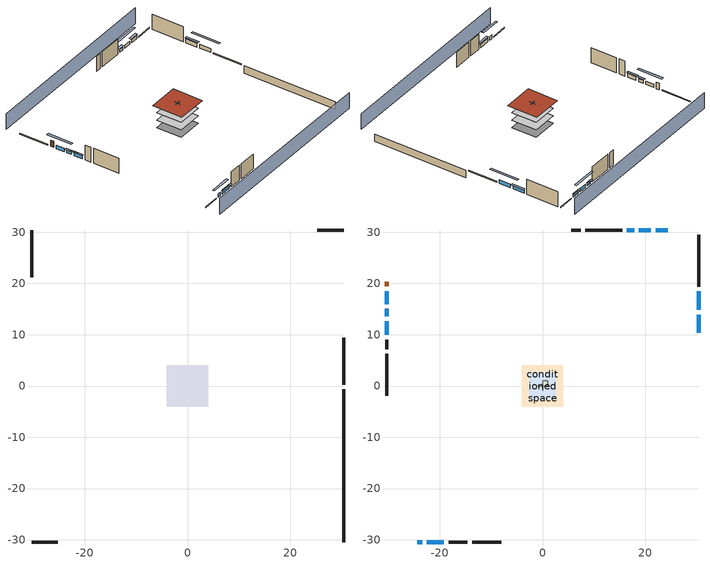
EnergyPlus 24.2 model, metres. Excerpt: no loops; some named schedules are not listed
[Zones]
basement - unconditioned
 floor foundation (Slab2 construction): -4.05,-4.05 -4.05,4.05 4.05,4.05 4.05,-4.05 z-2.13
 wall outside (RimJoist1 construction): 30.42,0.26 30.42,9.43 z0.3:0.61
 wall outside (RimJoist2 construction): -30.42,-30.42 -25.33,-30.42 z0.3:0.61
 wall outside (RimJoist3 construction): -30.42,30.42 -30.42,21.25 z0.3:0.61
 wall outside (RimJoist4 construction): 30.42,30.42 25.33,30.42 z0.3:0.61
 wall foundation (FoundationWall1 construction): 30.42,-30.42 30.42,-0.67 z-2.13:0.3
conditioned space
 floor to basement - unconditioned (Floor1 construction): -4.05,-4.05 -4.05,4.05 4.05,4.05 4.05,-4.05 z0.3
 floor to garage (Floor2 construction): -2.59,-2.59 -2.59,2.59 2.59,2.59 2.59,-2.59 z0.3
 floor adiabatic (AdiabaticFloorConstruction): -4.05,-4.05 -4.05,4.05 4.05,4.05 4.05,-4.05 z2.74
 wall outside (AdiabaticWallConstruction 1): -30.42,20.32 -30.42,19.4 z0.3:2.34
 wall outside (AdiabaticWallConstruction): 30.42,10.36 30.42,13.93 / 30.42,14.86 30.42,18.44 z0.3:1.52; 24.4,30.42 22.06,30.42 / 21.14,30.42 18.79,30.42 z0.3:1.34; -24.4,-30.42 -23.49,-30.42 / -30.42,12.64 -30.42,9.96 z0.3:1.49; -22.56,-30.42 -19.22,-30.42 z0.3:1.43; -30.42,18.48 -30.42,15.94 z0.3:1.4; -30.42,15.02 -30.42,13.57 z0.3:1.28; 17.87,30.42 16.45,30.42 z0.3:1.25
 wall outside (Wall3 construction): 30.42,19.36 30.42,29.49 z0.3:5.18
 wall outside (Wall4 construction): -13.71,-30.42 -8.08,-30.42 z0.3:5.18
 wall outside (Wall7 construction): -30.42,6.27 -30.42,-1.92 z0.3:5.18
 wall outside (Wall8 construction): 15.52,30.42 8.34,30.42 z0.3:5.18
 wall to garage (Wall5 construction): 0,0.91 0,-0.91 z0.3:5.18
 wall to garage (Wall6 construction): -0.91,0 0.91,0 z0.3:5.18
 window (WindowConstruction): 30.42,10.36 30.42,13.93 z0.3:1.52
 window (WindowConstruction 9): 24.4,30.42 22.06,30.42 z0.3:1.34
 window (WindowConstruction 1): 30.42,14.86 30.42,18.44 z0.3:1.52
 window (WindowConstruction 2): -24.4,-30.42 -23.49,-30.42 z0.3:1.49
 window (WindowConstruction 3): -22.56,-30.42 -19.22,-30.42 z0.3:1.43
 window (WindowConstruction 4): -30.42,18.48 -30.42,15.94 z0.3:1.4
 window (WindowConstruction 5): -30.42,15.02 -30.42,13.57 z0.3:1.28
 window (WindowConstruction 6): -30.42,12.64 -30.42,9.96 z0.3:1.49
 window (WindowConstruction 7): 21.13,30.42 18.79,30.42 z0.3:1.34
 window (WindowConstruction 8): 17.87,30.42 16.45,30.42 z0.3:1.25
 door (Door): -30.42,20.32 -30.42,19.4 z0.3:2.34
 ceiling adiabatic (AdiabaticFloorConstruction): 4.05,-4.05 4.05,4.05 -4.05,4.05 -4.05,-4.05 z2.74
 roof outside (Roof1 construction): -4.8,4.8 -4.8,-4.8 4.8,-4.8 4.8,4.8 z5.18
furnace airloop ret air zone
 floor adiabatic (AdiabaticConst): 0,0 0,1 1,1 1,0 z0
 wall adiabatic (AdiabaticConst): 0,1 0,0 1,0 1,1 0,1 z0:1
 ceiling adiabatic (AdiabaticConst): 1,0 1,1 0,1 0,0 z1
garage
 floor foundation (Slab1 construction): -2.59,-2.59 -2.59,2.59 2.59,2.59 2.59,-2.59 z0
 wall outside (Wall1 construction): -18.29,-30.42 -14.64,-30.42 z0.3:5.18
 wall outside (Wall2 construction): -30.42,9.03 -30.42,7.2 z0.3:5.18
 wall outside (Wall9 construction): 7.41,30.42 5.58,30.42 z0.3:5.18
shading: 30.42,34.99 -30.42,34.99 / -30.42,-34.99 30.42,-34.99 z0:5.18; 30.42,16.68 30.42,7.62 31.03,7.62 31.03,16.68 z4.27; 21.76,30.42 24.71,30.42 24.71,31.03 21.76,31.03 z1.65; 30.42,18.74 30.42,14.56 31.03,14.56 31.03,18.74 z1.83; -20.75,-30.42 -27.15,-30.42 -27.15,-31.03 -20.75,-31.03 z4.24; -18.92,-30.42 -22.86,-30.42 -22.86,-31.03 -18.92,-31.03 z1.74; -30.42,13.2 -30.42,21.22 -31.03,21.22 -31.03,13.2 z4.15; -30.42,13.26 -30.42,15.32 -31.03,15.32 -31.03,13.26 z1.58; -30.42,9.65 -30.42,12.94 -31.03,12.94 -31.03,9.65 z1.8; 16.05,30.42 23.88,30.42 23.88,31.03 16.05,31.03 z4.08; 16.14,30.42 18.17,30.42 18.17,31.03 16.14,31.03 z1.55
[Building]
Building 1: Terrain=Suburbs
[Site:Location]
Portland Intl Arpt_OR: Latitude {deg}=45.59; Longitude {deg}=-122.6; Time Zone {hr}=-8; Elevation {m}=33; Keep Site Location Information=Yes
[Site:GroundTemperature:Shallow]
10.2558, 8.96328, 8.85977, 9.47314, 11.9355, 14.3863, 16.5111, 17.8571, 17.9714, 16.8767, 14.8061, 12.4304
[Site:WaterMainsTemperature]
Calculation Method=Schedule; Temperature Schedule=mains temperature schedule
[Material] Roughness=Rough; Thermal Absorptance=0.9
Name | Thickness {m} | Conductivity {W/m-K} | Density {kg/m3} | Specific Heat {J/kg-K} | Solar Absorptance | Visible Absorptance
asphalt or fiberglass shingles | 0.00635 | 0.162714 | 1121.4 | 1465.45 | 0.85 | 0.85
concrete 4.0 in. | 0.1016 | 1.803125 | 2242.8 | 837.4 | 0.7 | 0.7
concrete 8.0 in. | 0.2032 | 1.803125 | 2242.8 | 837.4 | 0.7 | 0.7
door material | 0.04445 | 0.0612267 | 512.64 | 1214.23 | 0.7 | 0.7
floor covering | 0.0127 | 0.0433444 | 54.468 | 1339.84 | 0.6 | 0.6
floor rigid ins; wall rigid ins | 0.512978 | 0.029427 | 32.04 | 1214.23 | 0.7 | 0.7
floor stud and cavity | 0.1397 | 0.923637 | 92.3553 | 1139.71 | 0.7 | 0.7
floor stud and cavity 1 | 0.1397 | 1.75129 | 37.0049 | 1207.88 | 0.7 | 0.7
furniture material basement - unconditioned 1; furniture material conditioned space 1; furniture material garage 1 | 0.1524 | 0.115458 | 640.8 | 1214.23 | 0.6 | 0.6
gypsum board | 0.0127 | 0.160291 | 801 | 837.4 | 0.6 | 0.6
osb sheathing 0.5 in.; osb sheathing 0.5 in. 1; osb sheathing 0.5 in. 2 | 0.0127 | 0.115458 | 512.64 | 1214.23 | 0.7 | 0.7
osb sheathing 0.75 in. | 0.01905 | 0.115458 | 512.64 | 1214.23 | 0.7 | 0.7
rim joist stud and cavity | 0.0508 | 0.178688 | 50.32683 | 1063.81 | 0.6 | 0.6
roof rigid ins | 0.103632 | 0.029427 | 32.04 | 1214.23 | 0.7 | 0.7
roof stud and cavity | 0.2032 | 0.0828465 | 78.34581 | 1123.46 | 0.7 | 0.7
wall stud and cavity | 0.1397 | 0.727959 | 139.0536 | 1170.24 | 0.6 | 0.6
wall stud and cavity 1 | 0.1397 | 0.550994 | 139.0536 | 1170.24 | 0.7 | 0.7
wall stud and cavity 2 | 0.1397 | 0.335416 | 139.0536 | 1170.24 | 0.7 | 0.7
wall stud and cavity 3 | 0.0889 | 0.380278 | 52.3479 | 1209.89 | 0.7 | 0.7
wall stud and cavity 4 | 0.0889 | 0.391764 | 83.0341 | 1211.67 | 0.7 | 0.7
wood siding | 0.0254 | 0.102417 | 544.68 | 1172.36 | 0.85 | 0.85
wood siding 1; wood siding 2 | 0.0254 | 0.102417 | 544.68 | 1172.36 | 0.7 | 0.7
[Material:NoMass]
Adiabatic: Roughness=Rough; Thermal Resistance {m2-K/W}=176.1; Thermal Absorptance=0.9; Solar Absorptance=0.7; Visible Absorptance=0.7
[WindowMaterial:SimpleGlazingSystem]
WindowMaterial: U-Factor {W/m2-K}=2.15764; Solar Heat Gain Coefficient=0.44
[Construction]
AdiabaticConst: Adiabatic
AdiabaticFloorConstruction: floor stud and cavity 1, floor rigid ins, osb sheathing 0.75 in., floor covering
AdiabaticWallConstruction: wood siding 1, wall rigid ins, wall stud and cavity 3, gypsum board
AdiabaticWallConstruction 1: wood siding 2, wall rigid ins, wall stud and cavity 3, gypsum board
Door: door material
Floor1 construction; Floor2 construction: floor stud and cavity, osb sheathing 0.75 in., floor covering
FoundationWall1 construction: concrete 8.0 in.
furniture construction basement - unconditioned 1: furniture material basement - unconditioned 1
furniture construction conditioned space 1: furniture material conditioned space 1
furniture construction garage 1: furniture material garage 1
PartitionWallConstruction: gypsum board, wall stud and cavity 4, gypsum board
RimJoist1 construction; RimJoist2 construction; RimJoist3 construction; RimJoist4 construction: wood siding, rim joist stud and cavity
Roof1 construction: asphalt or fiberglass shingles, roof rigid ins, osb sheathing 0.75 in., roof stud and cavity, gypsum board
Slab1 construction; Slab2 construction: concrete 4.0 in.
Wall1 construction; Wall2 construction: wood siding, osb sheathing 0.5 in., wall stud and cavity
Wall3 construction; Wall4 construction: wood siding, osb sheathing 0.5 in., wall stud and cavity 1, gypsum board
Wall5 construction: osb sheathing 0.5 in. 1, wall stud and cavity 2, gypsum board
Wall6 construction: osb sheathing 0.5 in. 2, wall stud and cavity 2, gypsum board
Wall7 construction; Wall8 construction: wood siding, osb sheathing 0.5 in. 2, wall stud and cavity 1, gypsum board
Wall9 construction: wood siding, osb sheathing 0.5 in. 2, wall stud and cavity
WindowConstruction; WindowConstruction 1; WindowConstruction 2; WindowConstruction 3; WindowConstruction 4; WindowConstruction 5; WindowConstruction 6; WindowConstruction 7; WindowConstruction 8; WindowConstruction 9: WindowMaterial
[Zone] Multiplier=1
Name | Volume {m3} | Part of Total Floor Area
basement - unconditioned | 159.707 | Yes
conditioned space | 384.656 | Yes
furnace airloop ret air zone | 1 | No
garage | 65.242 | Yes
[Space]
Name | Zone | Volume {m3} | Space Type
basement - unconditioned 1 | basement - unconditioned | 159.707
conditioned space 1 | conditioned space | 384.656
furnace airloop ret air space | furnace airloop ret air zone |  | Plenum Space Type
garage 1 | garage | 65.242
[SurfaceProperty:ExposedFoundationPerimeter] Exposed Perimeter Calculation Method=TotalExposedPerimeter
Name | Total Exposed Perimeter {m}
Slab2 | 29.74848
Slab1 | 14.6304
[InternalMass]
Name | Construction | Zone or ZoneList | Space or SpaceList | Surface Area {m2}
furniture mass basement - unconditioned 1 | furniture construction basement - unconditioned 1 | basement - unconditioned | basement - unconditioned 1 | 26.19866
furniture mass conditioned space 1 | furniture construction conditioned space 1 | conditioned space | conditioned space 1 | 63.09974
partition wall mass | PartitionWallConstruction | conditioned space | conditioned space 1 | 157.749
furniture mass garage 1 | furniture construction garage 1 | garage | garage 1 | 2.67561
[OtherEquipment] Design Level Calculation Method=EquipmentLevel
Name | Fuel Type | Zone or ZoneList or Space or SpaceList | Schedule | Design Level {W} | Fraction Latent | Fraction Radiant | Fraction Lost
furnace airloop_0 RetCondToDZ; furnace airloop_0 SupCondToDZ; furnace airloop_0 SupSensLkToDZ; water heater sens | None | basement - unconditioned 1 | Always On Discrete | 0 | 0 | 0 | 0
furnace airloop_0 SupLatLkToDZ; water heater lat | None | basement - unconditioned 1 | Always On Discrete | 0 | 1 | 0 | 0
water heater energy adjustment1 | Electricity | basement - unconditioned 1 | Always On Discrete | 0.01 | 0 | 0 | 1
clothes dryer 1 | Electricity | conditioned space 1 | clothes_dryer | 0 | 0.015 | 0.081 | 0.85
cooking range 1 | Electricity | conditioned space 1 | cooking_range | 0 | 0.08 | 0.432 | 0.2
furnace airloop_0 SupCondToLv; furnace airloop_0 SupSensLkToCond; mech vent house fan sensible load | None | conditioned space 1 | Always On Discrete | 0 | 0 | 0 | 0
furnace airloop_0 SupLatLkToCond; mech vent house fan latent load | None | conditioned space 1 | Always On Discrete | 0 | 1 | 0 | 0
general water use latent | None | conditioned space 1 | general water use schedule | 62.594 | 1 | 0 | 0
general water use sensible | None | conditioned space 1 | general water use schedule | -61.6891 | 0 | 0.6 | 0
furnace airloop_0 RetCondToRP; furnace airloop_0 RetSensLkToRP | None | furnace airloop ret air space | Always On Discrete | 0 | 0 | 0 | 0
furnace airloop_0 RetLatLkToRP | None | furnace airloop ret air space | Always On Discrete | 0 | 1 | 0 | 0
[ZoneInfiltration:DesignFlowRate] Schedule=Always On Discrete
Name | Zone or ZoneList or Space or SpaceList | Design Flow Rate Calculation Method | Design Flow Rate {m3/s} | Air Changes per Hour {1/hr} | Constant Term Coefficient | Temperature Term Coefficient | Velocity Term Coefficient | Velocity Squared Term Coefficient
basement_unconditioned 1 duct leakage imbalance infil flow | basement - unconditioned 1 | Flow/Zone | 0
infil basement - unconditioned 1 | basement - unconditioned 1 | AirChanges/Hour |  | 0.1 | 1 | 0 | 0 | 0
infil flow; natural vent flow; whole house fan flow | conditioned space 1 | Flow/Zone | 0
[ZoneMixing] Schedule=Always On Continuous; Design Flow Rate Calculation Method=Flow/Zone; Design Flow Rate {m3/s}=0
Name | Zone or Space | Source Zone or Space
furnace airloop_0 ZoneMixCondToDZ mix | basement - unconditioned | conditioned space
furnace airloop_0 ZoneMixDZToCond mix | conditioned space | basement - unconditioned
[SurfaceProperty:IncidentSolarMultiplier] Incident Solar Multiplier=1; Incident Solar Multiplier Schedule=trans schedule winter=0.85 summer=0.7
Window1; Window10; Window2; Window3; Window4; Window5; Window6; Window7; Window8; Window9
[Lights] Design Level Calculation Method=LightingLevel; Return Air Fraction=0; Fraction Radiant=0.6; Fraction Visible=0.2; Fraction Replaceable=1
Name | Zone or ZoneList or Space or SpaceList | Schedule | Lighting Level {W}
interior lighting | conditioned space 1 | lighting_interior | 251.974
garage lighting | garage 1 | lighting_garage | 8.83365
[People]
occupants: Zone or ZoneList or Space or SpaceList=conditioned space 1; Number of People Schedule=occupants; Number of People Calculation Method=People; Number of People=3; Fraction Radiant=0.314171; Sensible Heat Fraction=0.56303; Activity Level Schedule=occupants activity schedule; Carbon Dioxide Generation Rate {m3/s-W}=0; Enable ASHRAE 55 Comfort Warnings=No; Mean Radiant Temperature Calculation Type=EnclosureAveraged
[ElectricEquipment] Design Level Calculation Method=EquipmentLevel
Name | Zone or ZoneList or Space or SpaceList | Schedule | Design Level {W} | Fraction Latent | Fraction Radiant | Fraction Lost
ceiling fan | conditioned space 1 | ceiling_fan | 17.3826 | 0 | 0.558 | 0
clothes dryer | conditioned space 1 | clothes_dryer | 3086.04 | 0.015 | 0.081 | 0.85
clothes washer | conditioned space 1 | clothes_washer | 385.658 | 0.03 | 0.162 | 0.7
cooking range | conditioned space 1 | cooking_range | 933.516 | 0.08 | 0.432 | 0.2
dishwasher | conditioned space 1 | dishwasher | 269.847 | 0.3 | 0.18 | 0.4
fridge | conditioned space 1 | fridge schedule | 52.0548 | 0 | 0.6 | 0
mech vent bath fan 0 | conditioned space 1 | mech vent bath fan 0 schedule | 30 | 0 | 0 | 1
mech vent house fan | conditioned space 1 | mech vent house fan schedule | 0 | 0 | 0 | 1
mech vent house fan cfis | conditioned space 1 | mech vent house fan cfis schedule | 0 | 0 | 0 | 0
mech vent range fan 0 | conditioned space 1 | mech vent range fan 0 schedule | 30 | 0 | 0 | 1
misc plug loads | conditioned space 1 | plug_loads_other | 182.197 | 0.021 | 0.558 | 0.049
misc tv | conditioned space 1 | plug_loads_tv | 229 | 0 | 0.6 | 0
whole house fan | conditioned space 1 | Always On Discrete | 0 | 0 | 0 | 1
freezer | garage 1 | freezer schedule | 194.914 | 0 | 0.6 | 0
fridge 1 | garage 1 | fridge schedule 1 | 80.4475 | 0 | 0.6 | 0
[SpaceList]
Plenum Space Type: furnace airloop ret air space
[ZoneInfiltration:EffectiveLeakageArea]
infil garage 1: Zone or Space=garage 1; Schedule=Always On Discrete; Effective Air Leakage Area {cm2}=543.674; Stack Coefficient=0.000129147; Wind Coefficient=4.64657e-05
[AvailabilityManager:Scheduled]
furnace airloop Availability Manager: Schedule=Always On Discrete
[AirLoopHVAC:ReturnPlenum]
Air Loop HVAC Return Plenum 1: Zone=furnace airloop ret air zone
[WaterUse:Equipment]
dishwasher: Peak Flow Rate {m3/s}=4.23541e-06; Flow Rate Fraction Schedule=hot_water_dishwasher
[Foundation:Kiva] Wall Depth Below Slab {m}=0.2032
Name | Initial Indoor Air Temperature {C} | Wall Height Above Grade {m}
Foundation Kiva 1 | 13.4258 | 0.1016
Foundation Kiva 2 | 9.52053 | 0.3048
[Foundation:Kiva:Settings]
Soil Conductivity {W/m-K}=1.3848; Soil Density {kg/m3}=1842.3; Soil Specific Heat {J/kg-K}=418.7; Ground Solar Absorptivity=0.9; Ground Thermal Absorptivity=0.9; Ground Surface Roughness {m}=0.03; Far-Field Width {m}=40; Deep-Ground Boundary Condition=ZeroFlux; Deep-Ground Depth {m}=40; Minimum Cell Dimension {m}=0.2; Maximum Cell Growth Coefficient=3; Simulation Timestep=Timestep
[Exterior:Lights]
exterior lighting: Schedule=exterior lighting schedule; Design Level {W}=7.09205
[EnergyManagementSystem:GlobalVariable]
furnace_airloop_0_DuctImbalLkExhFanEquivCond
furnace_airloop_0_DuctImbalLkExhFanEquivDZ
furnace_airloop_0_DuctImbalLkSupFanEquivCond
furnace_airloop_0_DuctImbalLkSupFanEquivDZ
furnace_airloop_0_DZ_T
furnace_airloop_0_DZ_W
furnace_airloop_0_RetCondToDZ
furnace_airloop_0_RetCondToRP
furnace_airloop_0_RetLatLkToRP
furnace_airloop_0_RetSensLkToRP
furnace_airloop_0_SupCondToDZ
furnace_airloop_0_SupCondToLv
furnace_airloop_0_SupLatLkToCond
furnace_airloop_0_SupLatLkToDZ
furnace_airloop_0_SupSensLkToCond
furnace_airloop_0_SupSensLkToDZ
furnace_airloop_0_ZoneMixCondToDZ
furnace_airloop_0_ZoneMixDZToCond
furnace_airloop_AH_MFR
furnace_airloop_AH_Tout
furnace_airloop_AH_VFR
furnace_airloop_AH_Wout
furnace_airloop_Fan_RTF
furnace_airloop_RA_T
furnace_airloop_Ra_W
infil_program_Qfan
infil_program_Qinf
natural_vent_program_Qnv
natural_vent_program_Qwhf
[EnergyManagementSystem:Sensor]
Name | Output:Variable or Output:Meter Index Key | Output:Variable or Output:Meter
airflow_gain | infil flow | Infiltration Sensible Heat Gain Energy
airflow_gain_1 | natural vent flow | Infiltration Sensible Heat Gain Energy
airflow_gain_2 | whole house fan flow | Infiltration Sensible Heat Gain Energy
airflow_loss | infil flow | Infiltration Sensible Heat Loss Energy
airflow_loss_1 | natural vent flow | Infiltration Sensible Heat Loss Energy
airflow_loss_2 | whole house fan flow | Infiltration Sensible Heat Loss Energy
clg_load_cond |  | Cooling:EnergyTransfer:Zone:CONDITIONED SPACE
clg_load_duct |  | Cooling:EnergyTransfer:Zone:FURNACE AIRLOOP RET AIR ZONE
clg_sp_s; clg_sp_s_1 | cooling setpoint | Schedule Value
clothes_dryer_exhaust_0_sch_s | clothes_dryer | Schedule Value
cool_season | cooling season schedule | Schedule Value
ducts_conv | furnace airloop_0 RetCondToRP | Other Equipment Convective Heating Energy
ducts_conv_1 | furnace airloop_0 RetLatLkToRP | Other Equipment Convective Heating Energy
ducts_conv_2 | furnace airloop_0 RetSensLkToRP | Other Equipment Convective Heating Energy
ducts_conv_3 | furnace airloop_0 SupCondToLv | Other Equipment Convective Heating Energy
ducts_conv_4 | furnace airloop_0 SupLatLkToCond | Other Equipment Convective Heating Energy
ducts_conv_5 | furnace airloop_0 SupSensLkToCond | Other Equipment Convective Heating Energy
ducts_rad | furnace airloop_0 RetCondToRP | Other Equipment Radiant Heating Energy
ducts_rad_1 | furnace airloop_0 RetLatLkToRP | Other Equipment Radiant Heating Energy
ducts_rad_2 | furnace airloop_0 RetSensLkToRP | Other Equipment Radiant Heating Energy
ducts_rad_3 | furnace airloop_0 SupCondToLv | Other Equipment Radiant Heating Energy
ducts_rad_4 | furnace airloop_0 SupLatLkToCond | Other Equipment Radiant Heating Energy
ducts_rad_5 | furnace airloop_0 SupSensLkToCond | Other Equipment Radiant Heating Energy
fridge_tin_s_1 | garage | Zone Mean Air Temperature
furnace_airloop_0_DZ_T_s | basement - unconditioned | Zone Air Temperature
furnace_airloop_0_DZ_W_s | basement - unconditioned | Zone Mean Air Humidity Ratio
furnace_airloop_AH_MFR_s | Node 6 | System Node Mass Flow Rate
furnace_airloop_AH_Tout_s | Node 6 | System Node Temperature
furnace_airloop_AH_VFR_s | Node 6 | System Node Current Density Volume Flow Rate
furnace_airloop_AH_Wout_s | Node 6 | System Node Humidity Ratio
furnace_airloop_RA_T_s | Node 9 | System Node Temperature
furnace_airloop_Ra_W_s | Node 9 | System Node Humidity Ratio
htg_load_cond |  | Heating:EnergyTransfer:Zone:CONDITIONED SPACE
htg_load_duct |  | Heating:EnergyTransfer:Zone:FURNACE AIRLOOP RET AIR ZONE
htg_sp_s; htg_sp_s_1 | heating setpoint | Schedule Value
ig_ee_conv | ceiling fan | Electric Equipment Convective Heating Energy
ig_ee_conv_1 | clothes dryer | Electric Equipment Convective Heating Energy
ig_ee_conv_3 | cooking range | Electric Equipment Convective Heating Energy
ig_ee_conv_4 | dishwasher | Electric Equipment Convective Heating Energy
ig_ee_conv_5 | fridge | Electric Equipment Convective Heating Energy
ig_ee_conv_6 | misc plug loads | Electric Equipment Convective Heating Energy
ig_ee_conv_7 | misc tv | Electric Equipment Convective Heating Energy
ig_ee_conv_8 | whole house fan | Electric Equipment Convective Heating Energy
ig_ee_rad | ceiling fan | Electric Equipment Radiant Heating Energy
ig_ee_rad_1 | clothes dryer | Electric Equipment Radiant Heating Energy
ig_ee_rad_3 | cooking range | Electric Equipment Radiant Heating Energy
ig_ee_rad_4 | dishwasher | Electric Equipment Radiant Heating Energy
ig_ee_rad_5 | fridge | Electric Equipment Radiant Heating Energy
ig_ee_rad_6 | misc plug loads | Electric Equipment Radiant Heating Energy
ig_ee_rad_7 | misc tv | Electric Equipment Radiant Heating Energy
ig_ee_rad_8 | whole house fan | Electric Equipment Radiant Heating Energy
ig_lgt_conv | interior lighting | Lights Convective Heating Energy
ig_lgt_rad | interior lighting | Lights Radiant Heating Energy
ig_lgt_vis | interior lighting | Lights Visible Radiation Heating Energy
ig_oe_conv | clothes dryer 1 | Other Equipment Convective Heating Energy
ig_oe_conv_1 | cooking range 1 | Other Equipment Convective Heating Energy
ig_oe_conv_2 | general water use latent | Other Equipment Convective Heating Energy
ig_oe_conv_3 | general water use sensible | Other Equipment Convective Heating Energy
ig_oe_rad | clothes dryer 1 | Other Equipment Radiant Heating Energy
ig_oe_rad_1 | cooking range 1 | Other Equipment Radiant Heating Energy
ig_oe_rad_2 | general water use latent | Other Equipment Radiant Heating Energy
ig_oe_rad_3 | general water use sensible | Other Equipment Radiant Heating Energy
ig_ppl_conv | occupants | People Convective Heating Energy
ig_ppl_rad | occupants | People Radiant Heating Energy
im_conv | furniture mass conditioned space 1 | Surface Inside Face Convection Heat Gain Energy
im_conv_1 | partition wall mass | Surface Inside Face Convection Heat Gain Energy
im_ig | furniture mass conditioned space 1 | Surface Inside Face Internal Gains Radiation Heat Gain Energy
im_ig_1 | partition wall mass | Surface Inside Face Internal Gains Radiation Heat Gain Energy
im_lgt | furniture mass conditioned space 1 | Surface Inside Face Lights Radiation Heat Gain Energy
im_lgt_1 | partition wall mass | Surface Inside Face Lights Radiation Heat Gain Energy
im_sol | furniture mass conditioned space 1 | Surface Inside Face Solar Radiation Heat Gain Energy
im_sol_1 | partition wall mass | Surface Inside Face Solar Radiation Heat Gain Energy
im_surf | furniture mass conditioned space 1 | Surface Inside Face Net Surface Thermal Radiation Heat Gain Energy
im_surf_1 | partition wall mass | Surface Inside Face Net Surface Thermal Radiation Heat Gain Energy
mech_vent_bath_fan_0_sch_s | mech vent bath fan 0 schedule | Schedule Value
mech_vent_range_fan_0_sch_s | mech vent range fan 0 schedule | Schedule Value
mv_conv | mech vent bath fan 0 | Electric Equipment Convective Heating Energy
mv_conv_1 | mech vent house fan | Electric Equipment Convective Heating Energy
mv_conv_2 | mech vent house fan cfis | Electric Equipment Convective Heating Energy
mv_conv_3 | mech vent range fan 0 | Electric Equipment Convective Heating Energy
mv_conv_4 | mech vent house fan latent load | Other Equipment Convective Heating Energy
mv_conv_5 | mech vent house fan sensible load | Other Equipment Convective Heating Energy
mv_rad | mech vent bath fan 0 | Electric Equipment Radiant Heating Energy
mv_rad_1 | mech vent house fan | Electric Equipment Radiant Heating Energy
mv_rad_2 | mech vent house fan cfis | Electric Equipment Radiant Heating Energy
mv_rad_3 | mech vent range fan 0 | Electric Equipment Radiant Heating Energy
mv_rad_4 | mech vent house fan latent load | Other Equipment Radiant Heating Energy
mv_rad_5 | mech vent house fan sensible load | Other Equipment Radiant Heating Energy
natural_vent_s | natural vent schedule | Schedule Value
out_pb_s |  | Site Outdoor Air Barometric Pressure
out_wt_s |  | Site Outdoor Air Humidity Ratio
site_vw_s |  | Site Wind Speed
ss_back_out | Window1 | Surface Window Shortwave from Zone Back Out Window Heat Transfer Rate
ss_back_out_1 | Window10 | Surface Window Shortwave from Zone Back Out Window Heat Transfer Rate
ss_back_out_2 | Window2 | Surface Window Shortwave from Zone Back Out Window Heat Transfer Rate
ss_back_out_3 | Window3 | Surface Window Shortwave from Zone Back Out Window Heat Transfer Rate
ss_back_out_4 | Window4 | Surface Window Shortwave from Zone Back Out Window Heat Transfer Rate
ss_back_out_5 | Window5 | Surface Window Shortwave from Zone Back Out Window Heat Transfer Rate
ss_back_out_6 | Window6 | Surface Window Shortwave from Zone Back Out Window Heat Transfer Rate
ss_back_out_7 | Window7 | Surface Window Shortwave from Zone Back Out Window Heat Transfer Rate
ss_back_out_8 | Window8 | Surface Window Shortwave from Zone Back Out Window Heat Transfer Rate
ss_back_out_9 | Window9 | Surface Window Shortwave from Zone Back Out Window Heat Transfer Rate
ss_conv | Door1 | Surface Inside Face Convection Heat Gain Energy
ss_conv_1 | Window1 | Surface Inside Face Convection Heat Gain Energy
ss_conv_10 | Window9 | Surface Inside Face Convection Heat Gain Energy
ss_conv_2 | Window10 | Surface Inside Face Convection Heat Gain Energy
ss_conv_3 | Window2 | Surface Inside Face Convection Heat Gain Energy
ss_conv_4 | Window3 | Surface Inside Face Convection Heat Gain Energy
